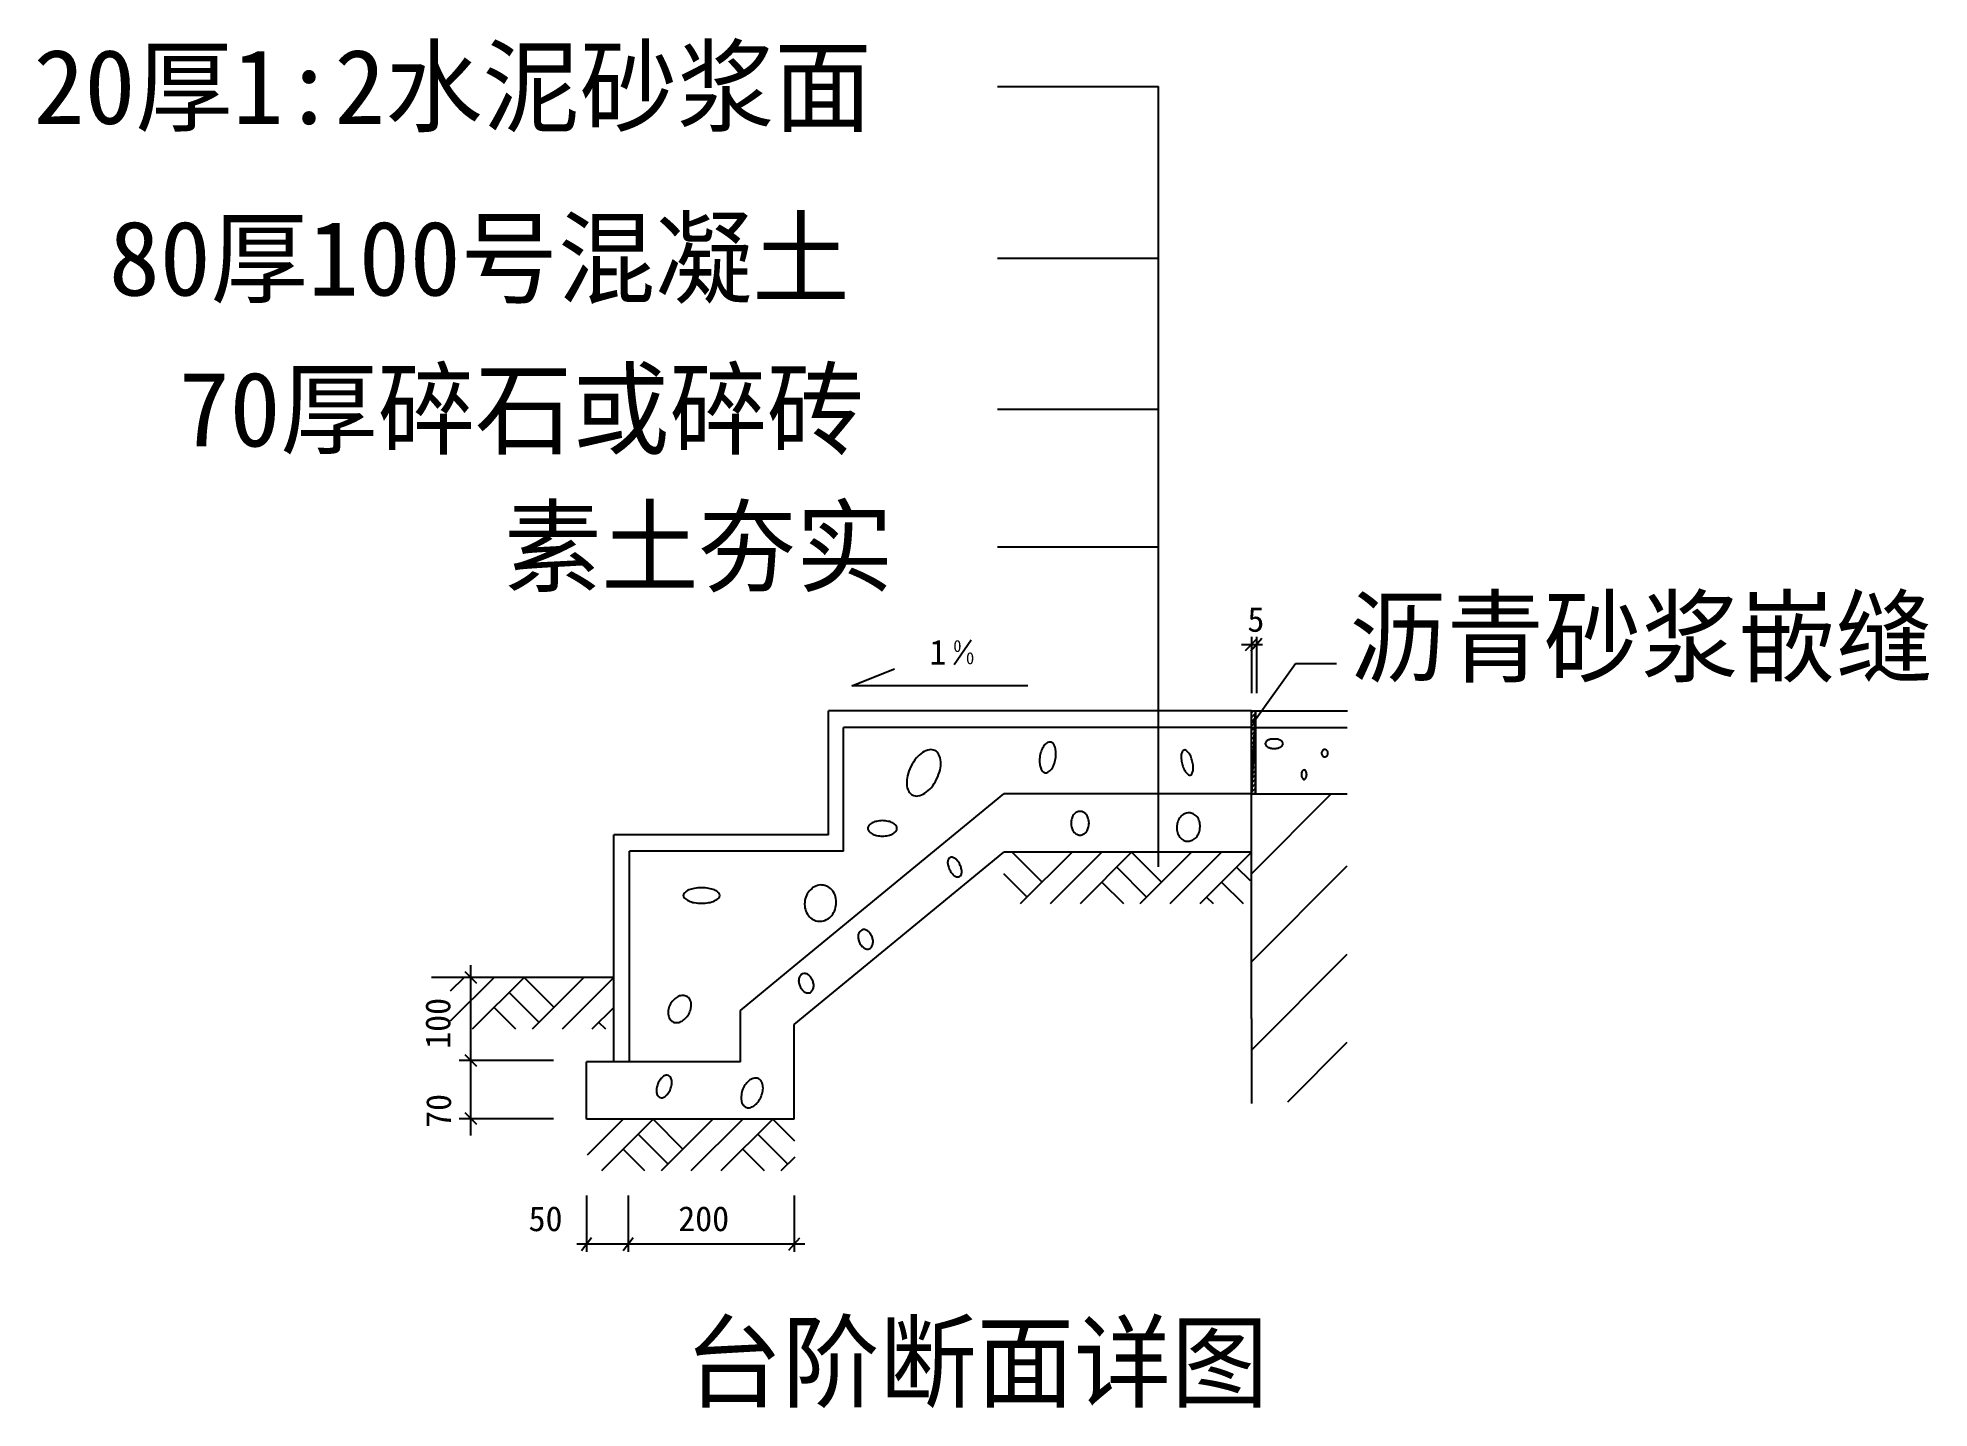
# Model space of a CAD drawing. Header units: metres. Extents: x 64 to 139.8, y -129.5 to -74.6.
import ezdxf

# ---------------------------------------------------------------- set-up
doc = ezdxf.new("R2010")
doc.units = ezdxf.units.M

msp = doc.modelspace()

# ---------------------------------------------------------------- hatches: boundary and pattern name
h = msp.add_hatch()
h.set_pattern_fill('SOLID')
h.paths.add_polyline_path([(112.63, -101.54), (112.8, -101.54), (112.63, -104.87), (112.63, -104.87), (112.63, -101.54)])
h = msp.add_hatch()
h.set_pattern_fill('SOLID')
h.paths.add_polyline_path([(112.8, -104.87), (112.63, -104.87), (112.8, -101.54), (112.8, -101.54), (112.8, -104.87)])

# ---------------------------------------------------------------- linework, layer by layer
for p, q in [((102.45, -76.51), (108.91, -76.51)), ((108.91, -101.59), (108.91, -76.51)), ((102.45, -83.39), (108.91, -83.39)), ((102.45, -89.44), (108.91, -89.44)), ((102.45, -94.96), (108.91, -94.96)), ((112.63, -98.57), (112.63, -100.83)), ((112.83, -98.57), (112.83, -100.83)), ((101.4, -98.7), (100.71, -99.69)), ((112.24, -98.88), (113.07, -98.88)), ((96.61, -100.54), (98.32, -99.85)), ((112.69, -102.04), (114.4, -99.64)), ((114.4, -99.64), (116.05, -99.64)), ((103.67, -100.54), (96.61, -100.54)), ((112.63, -101.54), (95.68, -101.54)), ((95.68, -106.51), (95.68, -101.54)), ((108.91, -107.8), (108.91, -101.59)), ((112.63, -101.54), (116.48, -101.54)), ((96.28, -107.17), (96.28, -104.9)), ((112.63, -108.07), (115.83, -104.87)), ((87.07, -115.61), (87.07, -106.51)), ((95.68, -106.51), (87.07, -106.51)), ((104.24, -108.41), (103.04, -107.21)), ((105.44, -107.21), (103.36, -109.28)), ((106.63, -107.21), (104.56, -109.28)), ((107.83, -107.21), (105.76, -109.28)), ((109.03, -108.41), (107.83, -107.21)), ((110.23, -107.21), (108.16, -109.28)), ((111.43, -107.21), (109.36, -109.28)), ((112.63, -107.21), (110.56, -109.28)), ((103.64, -109.01), (102.7, -108.07)), ((107.51, -109.28), (106.63, -108.41)), ((108.43, -109.01), (107.23, -107.81)), ((112.31, -109.28), (111.43, -108.41)), ((112.59, -108.36), (112.03, -107.81)), ((112.63, -111.6), (116.47, -107.76)), ((111.11, -109.28), (110.83, -109.01)), ((112.63, -115.14), (116.47, -111.3)), ((81.07, -112.23), (80.51, -112.78)), ((82.27, -112.23), (80.51, -113.98)), ((81.34, -118.57), (81.34, -111.73)), ((83.47, -112.23), (81.39, -114.3)), ((84.67, -113.43), (83.47, -112.23)), ((85.87, -112.23), (83.79, -114.3)), ((87.07, -112.23), (84.99, -114.3)), ((84.07, -114.03), (82.87, -112.83)), ((83.14, -114.3), (82.27, -113.43)), ((87.07, -113.43), (86.19, -114.3)), ((86.74, -114.3), (86.47, -114.03)), ((94.3, -117.91), (94.3, -114.12)), ((114.09, -117.21), (116.47, -114.83)), ((84.65, -115.56), (80.86, -115.56)), ((84.65, -117.9), (80.86, -117.9)), ((87.44, -117.91), (86, -119.35)), ((88.64, -117.91), (86.57, -119.98)), ((89.84, -119.11), (88.64, -117.91)), ((91.04, -117.91), (88.97, -119.98)), ((92.24, -117.91), (90.16, -119.98)), ((93.44, -117.91), (91.36, -119.98)), ((94.32, -118.79), (93.44, -117.91)), ((89.24, -119.71), (88.04, -118.51)), ((94.04, -119.71), (92.84, -118.51)), ((88.31, -119.98), (87.44, -119.11)), ((93.11, -119.98), (92.24, -119.11)), ((94.32, -119.43), (93.76, -119.98)), ((85.97, -120.97), (85.97, -123.23)), ((87.64, -120.97), (87.64, -123.23)), ((94.3, -120.97), (94.3, -123.23)), ((85.58, -122.91), (94.73, -122.91))]:
    msp.add_line(p, q)
for points in [[(112.4, -99.12), (112.86, -98.64)], [(112.61, -99.13), (113.05, -98.63)], [(112.63, -101.94), (112.63, -101.54)], [(112.63, -102.21), (112.63, -101.54)], [(112.63, -101.54), (112.8, -101.54), (112.63, -104.87), (112.63, -104.87), (112.63, -101.54)], [(112.8, -104.87), (112.63, -104.87), (112.8, -101.54), (112.8, -101.54), (112.8, -104.87)], [(112.8, -101.94), (112.8, -101.54)], [(97.98, -102.21), (96.28, -102.21)], [(96.28, -107.17), (96.28, -102.21)], [(112.63, -102.21), (97.98, -102.21)], [(112.63, -110.54), (112.63, -102.21)], [(112.63, -102.21), (116.47, -102.21)], [(112.8, -104.87), (112.8, -101.94)], [(94.3, -111.78), (102.7, -104.87)], [(112.63, -104.87), (102.7, -104.87)], [(112.63, -104.87), (116.47, -104.87)], [(87.69, -115.61), (87.69, -107.17)], [(96.28, -107.17), (87.69, -107.17)], [(94.3, -114.12), (102.7, -107.21)], [(112.63, -107.21), (102.7, -107.21)], [(112.63, -113.87), (112.63, -110.54)], [(87.07, -112.23), (79.75, -112.23)], [(81.58, -112.47), (81.11, -112)], [(92.14, -113.56), (94.3, -111.78)], [(92.14, -115.61), (92.14, -113.56)], [(112.63, -113.87), (112.63, -117.28)], [(81.58, -115.8), (81.11, -115.33)], [(92.14, -115.61), (85.97, -115.61)], [(85.97, -117.91), (85.97, -115.61)], [(81.58, -118.13), (81.11, -117.66)], [(94.3, -117.91), (85.97, -117.91)], [(85.77, -123.18), (86.17, -122.65)], [(87.44, -123.18), (87.84, -122.65)], [(94.08, -123.16), (94.53, -122.67)]]:
    msp.add_lwpolyline(points)
for points in [[(98.98, -103.77, 0.06), (98.84, -104.15, 0.07), (98.81, -104.47, 0.11), (98.89, -104.77, 0.16), (99.05, -104.92, 0.16), (99.26, -104.95, 0.11), (99.54, -104.84, 0.07), (99.79, -104.62, 0.06), (100.01, -104.28, 0.06), (100.15, -103.9, 0.07), (100.18, -103.58, 0.11), (100.09, -103.28, 0.16), (99.94, -103.13, 0.16), (99.73, -103.1, 0.11), (99.44, -103.21, 0.07), (99.2, -103.43, 0.06), (98.98, -103.77, 0.06)], [(104.15, -103.35, 0.05), (104.14, -103.61, 0.07), (104.17, -103.8, 0.1), (104.26, -103.96, 0.17), (104.36, -104.02, 0.17), (104.47, -104, 0.1), (104.61, -103.88, 0.07), (104.71, -103.7, 0.05), (104.78, -103.46, 0.05), (104.79, -103.2, 0.07), (104.76, -103.01, 0.1), (104.67, -102.84, 0.17), (104.57, -102.79, 0.17), (104.46, -102.81, 0.1), (104.32, -102.93, 0.07), (104.22, -103.11, 0.05), (104.15, -103.35, 0.05)], [(109.85, -103.66, 0.04), (109.92, -103.86, 0.06), (110, -104, 0.1), (110.11, -104.1, 0.2), (110.18, -104.12, 0.2), (110.24, -104.07, 0.1), (110.29, -103.93, 0.06), (110.3, -103.77, 0.04), (110.26, -103.56, 0.04), (110.2, -103.36, 0.06), (110.11, -103.22, 0.1), (110, -103.12, 0.2), (109.93, -103.11, 0.2), (109.87, -103.15, 0.1), (109.82, -103.29, 0.06), (109.82, -103.45, 0.04), (109.85, -103.66, 0.04)], [(113.9, -102.86, 0.17), (113.88, -102.79, 0.11), (113.79, -102.72, 0.07), (113.69, -102.68, 0.05), (113.54, -102.67, 0.05), (113.4, -102.68, 0.07), (113.29, -102.72, 0.11), (113.21, -102.79, 0.17), (113.19, -102.86, 0.17), (113.21, -102.92, 0.11), (113.29, -102.99, 0.07), (113.4, -103.03, 0.05), (113.54, -103.05, 0.05), (113.69, -103.03, 0.07), (113.79, -102.99, 0.11), (113.88, -102.92, 0.17), (113.9, -102.86, 0.17)], [(115.44, -103.24, 0.09), (115.45, -103.29, 0.1), (115.48, -103.34, 0.1), (115.52, -103.37, 0.11), (115.57, -103.38, 0.11), (115.62, -103.37, 0.1), (115.67, -103.34, 0.1), (115.69, -103.29, 0.09), (115.7, -103.24, 0.09), (115.69, -103.18, 0.1), (115.67, -103.14, 0.1), (115.62, -103.1, 0.11), (115.57, -103.09, 0.11), (115.52, -103.1, 0.1), (115.48, -103.14, 0.1), (115.45, -103.18, 0.09), (115.44, -103.24, 0.09)], [(114.64, -104.1, 0.06), (114.64, -104.17, 0.07), (114.67, -104.23, 0.11), (114.71, -104.28, 0.16), (114.74, -104.29, 0.16), (114.78, -104.28, 0.11), (114.82, -104.23, 0.07), (114.84, -104.17, 0.06), (114.85, -104.1, 0.06), (114.84, -104.02, 0.07), (114.82, -103.96, 0.11), (114.78, -103.92, 0.16), (114.74, -103.91, 0.16), (114.71, -103.92, 0.11), (114.67, -103.96, 0.07), (114.64, -104.02, 0.06), (114.64, -104.1, 0.06)], [(97.84, -105.94, 0.05), (97.6, -105.97, 0.07), (97.42, -106.03, 0.11), (97.29, -106.14, 0.17), (97.25, -106.25, 0.17), (97.29, -106.36, 0.11), (97.42, -106.47, 0.07), (97.6, -106.54, 0.05), (97.84, -106.56, 0.05), (98.07, -106.54, 0.07), (98.25, -106.47, 0.11), (98.39, -106.36, 0.17), (98.42, -106.25, 0.17), (98.39, -106.14, 0.11), (98.25, -106.03, 0.07), (98.07, -105.97, 0.05), (97.84, -105.94, 0.05)], [(105.4, -106.04, 0.08), (105.43, -106.23, 0.09), (105.5, -106.38, 0.11), (105.63, -106.49, 0.13), (105.76, -106.52, 0.13), (105.89, -106.49, 0.11), (106.02, -106.38, 0.09), (106.09, -106.23, 0.08), (106.12, -106.04, 0.08), (106.09, -105.86, 0.09), (106.02, -105.71, 0.11), (105.89, -105.6, 0.13), (105.76, -105.57, 0.13), (105.63, -105.6, 0.11), (105.5, -105.71, 0.09), (105.43, -105.86, 0.08), (105.4, -106.04, 0.08)], [(109.64, -106.15, 0.08), (109.65, -106.37, 0.09), (109.73, -106.56, 0.1), (109.88, -106.71, 0.12), (110.05, -106.77, 0.12), (110.22, -106.74, 0.1), (110.39, -106.64, 0.09), (110.51, -106.47, 0.08), (110.57, -106.25, 0.08), (110.56, -106.02, 0.09), (110.48, -105.83, 0.1), (110.34, -105.69, 0.12), (110.17, -105.63, 0.12), (109.99, -105.65, 0.1), (109.82, -105.76, 0.09), (109.7, -105.93, 0.08), (109.64, -106.15, 0.08)], [(100.53, -107.91, 0.06), (100.62, -108.05, 0.07), (100.72, -108.15, 0.11), (100.84, -108.2, 0.16), (100.93, -108.18, 0.16), (100.99, -108.12, 0.11), (101.02, -108, 0.07), (101, -107.86, 0.06), (100.94, -107.7, 0.06), (100.85, -107.55, 0.07), (100.75, -107.46, 0.11), (100.63, -107.41, 0.16), (100.55, -107.42, 0.16), (100.49, -107.48, 0.11), (100.45, -107.61, 0.07), (100.47, -107.74, 0.06), (100.53, -107.91, 0.06)], [(90.59, -108.63, 0.04), (90.29, -108.66, 0.06), (90.07, -108.72, 0.1), (89.9, -108.84, 0.2), (89.85, -108.94, 0.2), (89.9, -109.04, 0.1), (90.07, -109.16, 0.06), (90.29, -109.23, 0.04), (90.59, -109.25, 0.04), (90.88, -109.23, 0.06), (91.1, -109.16, 0.1), (91.28, -109.04, 0.2), (91.32, -108.94, 0.2), (91.28, -108.84, 0.1), (91.1, -108.72, 0.06), (90.88, -108.66, 0.04), (90.59, -108.63, 0.04)], [(94.73, -109.15, 0.09), (94.73, -109.44, 0.09), (94.83, -109.69, 0.1), (95.01, -109.88, 0.11), (95.23, -109.97, 0.11), (95.47, -109.96, 0.1), (95.71, -109.84, 0.09), (95.88, -109.63, 0.09), (95.97, -109.36, 0.09), (95.97, -109.07, 0.09), (95.88, -108.81, 0.1), (95.7, -108.62, 0.11), (95.47, -108.53, 0.11), (95.23, -108.54, 0.1), (95, -108.67, 0.09), (94.82, -108.88, 0.09), (94.73, -109.15, 0.09)], [(96.9, -110.8, 0.07), (96.98, -110.94, 0.08), (97.09, -111.04, 0.11), (97.21, -111.09, 0.14), (97.31, -111.08, 0.14), (97.4, -111.01, 0.11), (97.45, -110.89, 0.08), (97.46, -110.75, 0.07), (97.42, -110.6, 0.07), (97.34, -110.46, 0.08), (97.24, -110.36, 0.11), (97.12, -110.31, 0.14), (97.01, -110.33, 0.14), (96.93, -110.39, 0.11), (96.87, -110.51, 0.08), (96.87, -110.65, 0.07), (96.9, -110.8, 0.07)], [(94.52, -112.56, 0.07), (94.6, -112.7, 0.08), (94.7, -112.8, 0.11), (94.83, -112.85, 0.14), (94.93, -112.84, 0.14), (95.01, -112.77, 0.11), (95.07, -112.65, 0.08), (95.08, -112.51, 0.07), (95.04, -112.36, 0.07), (94.96, -112.22, 0.08), (94.86, -112.12, 0.11), (94.74, -112.07, 0.14), (94.63, -112.08, 0.14), (94.55, -112.15, 0.11), (94.49, -112.27, 0.08), (94.48, -112.41, 0.07), (94.52, -112.56, 0.07)], [(89.34, -113.29, 0.07), (89.26, -113.5, 0.08), (89.25, -113.7, 0.11), (89.31, -113.89, 0.13), (89.42, -114, 0.13), (89.57, -114.04, 0.11), (89.76, -114, 0.08), (89.93, -113.88, 0.07), (90.07, -113.7, 0.07), (90.15, -113.49, 0.08), (90.17, -113.29, 0.11), (90.11, -113.1, 0.13), (89.99, -112.99, 0.13), (89.84, -112.95, 0.11), (89.65, -112.99, 0.08), (89.49, -113.11, 0.07), (89.34, -113.29, 0.07)], [(88.83, -116.5, 0.06), (88.78, -116.68, 0.07), (88.78, -116.84, 0.11), (88.83, -116.98, 0.16), (88.91, -117.04, 0.16), (89.01, -117.05, 0.11), (89.14, -116.99, 0.07), (89.25, -116.87, 0.06), (89.34, -116.7, 0.06), (89.39, -116.52, 0.07), (89.39, -116.36, 0.11), (89.34, -116.22, 0.16), (89.26, -116.16, 0.16), (89.16, -116.15, 0.11), (89.03, -116.21, 0.07), (88.92, -116.33, 0.06), (88.83, -116.5, 0.06)], [(92.24, -116.7, 0.06), (92.18, -116.95, 0.08), (92.18, -117.16, 0.11), (92.25, -117.34, 0.15), (92.36, -117.43, 0.15), (92.51, -117.45, 0.11), (92.69, -117.37, 0.08), (92.84, -117.23, 0.06), (92.97, -117.01, 0.06), (93.04, -116.77, 0.08), (93.04, -116.56, 0.11), (92.97, -116.38, 0.15), (92.85, -116.28, 0.15), (92.71, -116.27, 0.11), (92.52, -116.34, 0.08), (92.37, -116.49, 0.06), (92.24, -116.7, 0.06)]]:
    msp.add_lwpolyline(points, format="xyb")

# ---------------------------------------------------------------- texts
for s, height, p in [('20厚1:2水泥砂浆面', 3, (63.8, -78.01)), ('80厚100号混凝土', 3, (66.82, -84.89)), ('70厚碎石或碎砖', 3, (69.62, -90.94)), ('素土夯实', 3, (82.67, -96.46)), ('沥青砂浆嵌缝', 3, (116.56, -100.08)), ('5', 1, (112.47, -98.37)), ('1', 1, (99.72, -99.69)), ('0', 0.48, (100.68, -99.18)), ('0', 0.48, (101.19, -99.67)), ('50', 1, (83.65, -122.4)), ('200', 1, (89.65, -122.4)), ('台阶断面详图', 3, (89.92, -129.15))]:
    msp.add_text(s, height=height).set_placement(p)
for s, p in [('100 ', (80.51, -115.09)), ('70', (80.54, -118.26))]:
    msp.add_text(s, height=1, rotation=90).set_placement(p)

doc.saveas('drawing.dxf')
